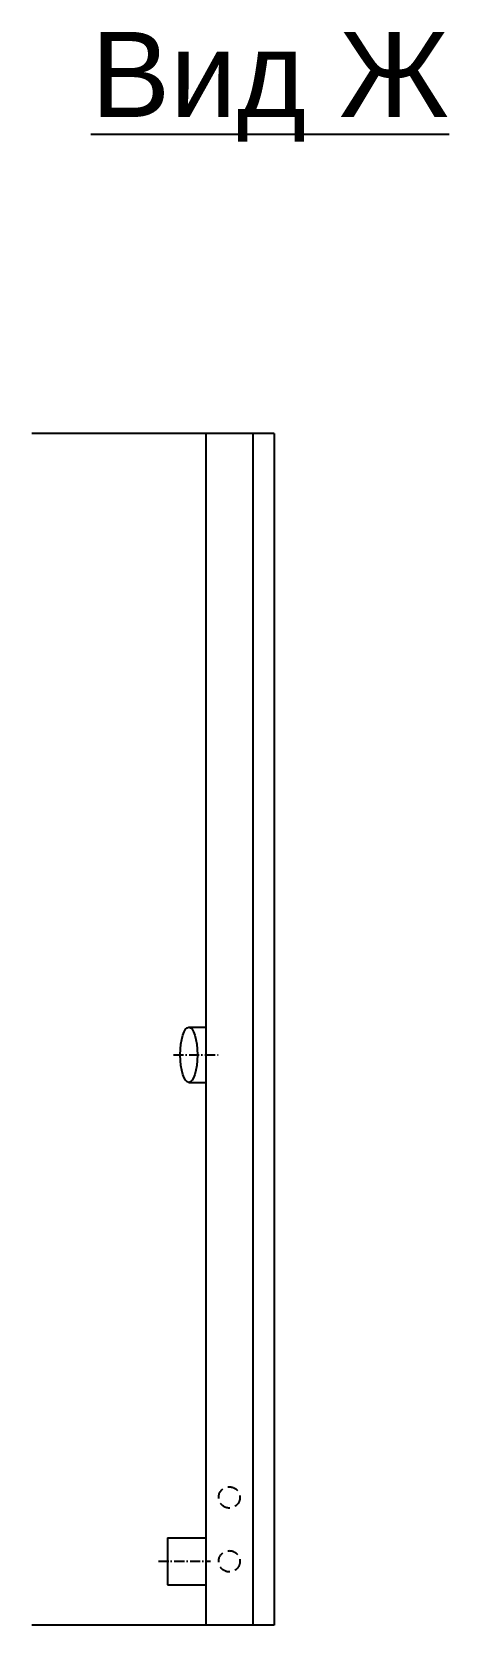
# Model space of a CAD drawing. Header units: millimetres. Extents: x 0 to 979, y 0 to 3744.
import ezdxf

# ---------------------------------------------------------------- set-up
doc = ezdxf.new("R2010")
doc.units = ezdxf.units.MM
doc.linetypes.add('ACAD_ISO10W100', pattern=[18.5, 12, -3, 0.5, -3])
doc.linetypes.add('DASHED', pattern=[19.05, 12.7, -6.35])
doc.layers.add('01 Черновое', color=7, linetype='Continuous')
doc.styles.get("Standard").update_dxf_attribs({"font": 'arial.ttf'})

msp = doc.modelspace()

# ---------------------------------------------------------------- linework, layer by layer
at = {"layer": '01 Черновое'}
for p, q in [((568.4, 2800), (0, 2800)), ((408.4, 2800), (408.4, 0)), ((518.4, 2800), (518.4, 0)), ((568.4, 2800), (568.4, 0)), ((368.4, 1405), (408.4, 1405)), ((368.4, 1275), (408.4, 1275)), ((318.4, 205), (408.4, 205)), ((318.4, 205), (318.4, 95)), ((318.4, 95), (408.4, 95)), ((568.4, 0), (0, 0))]:
    msp.add_line(p, q, dxfattribs=at)
at = {"layer": '01 Черновое', "linetype": 'ACAD_ISO10W100', "ltscale": 2}
for p, q in [((332, 1340), (441, 1340)), ((297.2, 150), (419.2, 150))]:
    msp.add_line(p, q, dxfattribs=at)
at = {"layer": '01 Черновое', "linetype": 'DASHED', "ltscale": 2}
for centre in [(463.4, 300), (463.4, 150)]:
    msp.add_circle(centre, 25, dxfattribs=at)
at = {"layer": '01 Черновое'}
msp.add_ellipse((368.4, 1340), major_axis=(0, 65), ratio=0.307692, dxfattribs=at)

# ---------------------------------------------------------------- texts
at = {"layer": '01 Черновое', "insert": (138.3, 3743.5), "char_height": 200, "width": 2318.604, "attachment_point": 1}
msp.add_mtext('{\\LВид Ж}', dxfattribs=at)
msp.add_mtext('{\\LВид Ж}', dxfattribs=at)

doc.saveas('drawing.dxf')
